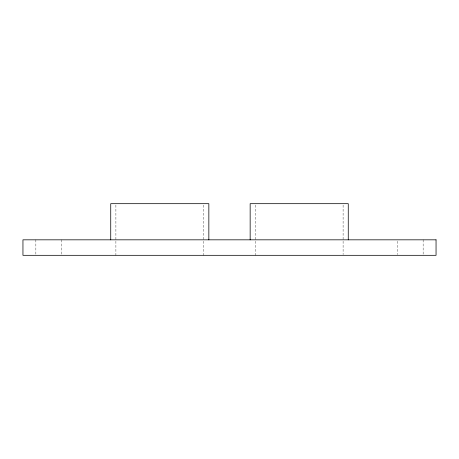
<?xml version="1.0" encoding="UTF-8"?>
<svg xmlns="http://www.w3.org/2000/svg" width="459" height="459" viewBox="0 0 459 459"><rect width="100%" height="100%" fill="white"/><g stroke="black" fill="none" stroke-linecap="round" stroke-linejoin="round"><path stroke-width="0.34" stroke-dasharray="2.29 1.72" d="M423.141 239.827L423.141 254.613M397.322 241.233L397.322 254.613M343.102 205.116L343.102 254.602M255.319 205.116L255.319 255.319M203.681 205.116L203.681 255.319M115.897 205.116L115.897 255.319M61.678 239.827L61.678 254.613M35.859 239.827L35.859 254.613"/><path stroke-width="0.69" d="M348.266 239.827L348.266 203.681L250.155 203.681L250.155 239.827M208.845 239.827L208.845 203.681L110.734 203.681L110.734 239.827M436.05 239.827L22.95 239.827L22.95 255.319L436.05 255.319L436.05 239.827"/></g></svg>
